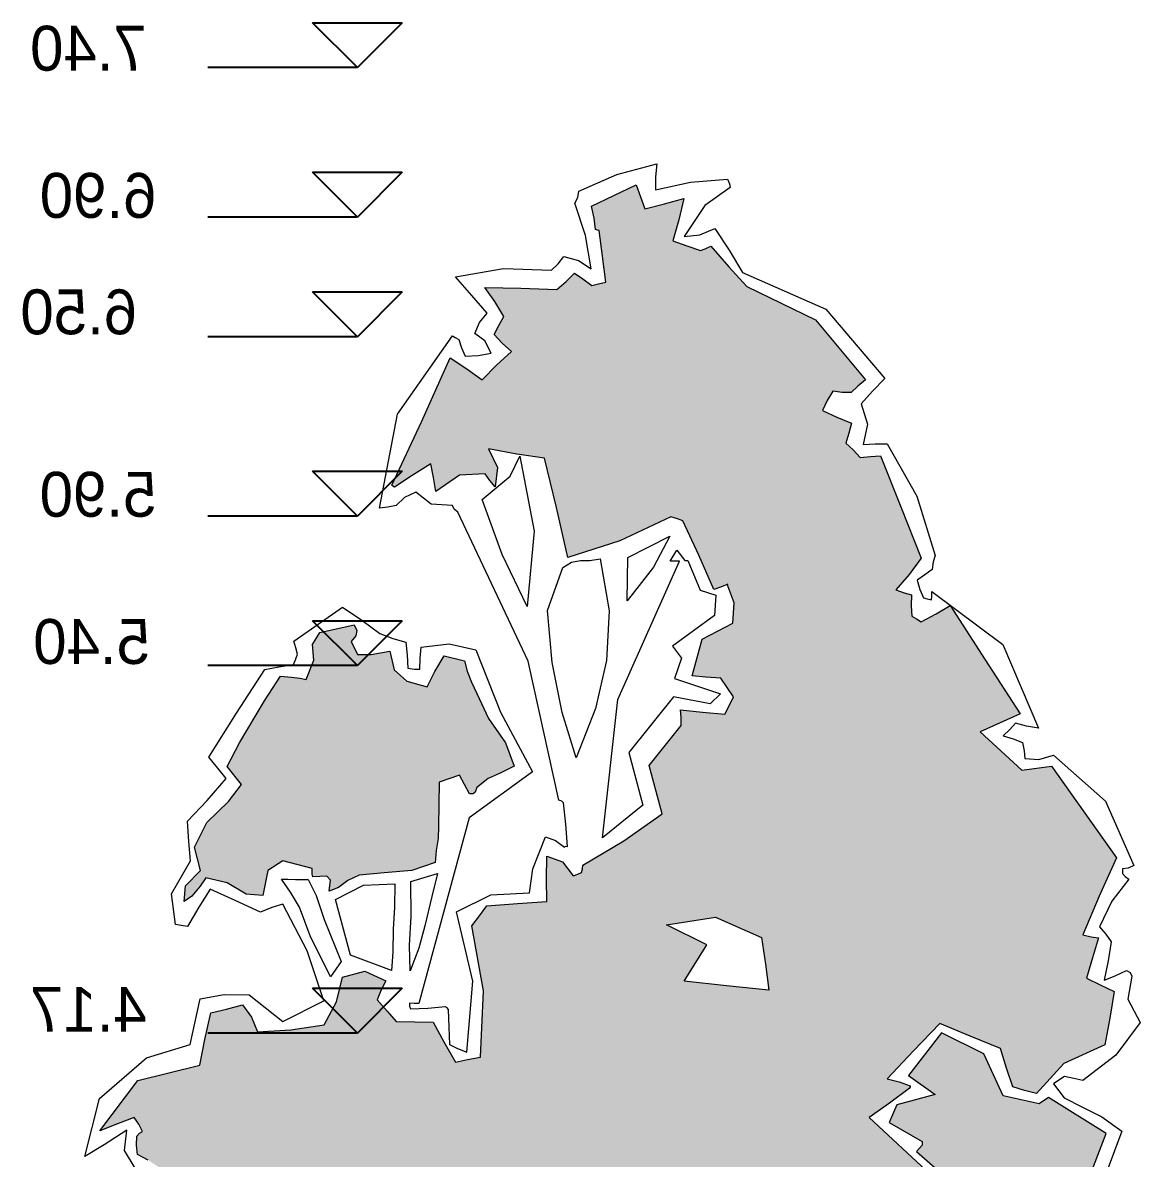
# Model space of a CAD drawing. Extents: x 9483 to 67306, y -5730 to 5191.
# Drawn here: x 23725.4 to 24099.1, y -1521 to -1141.2 of the extents above; entities that cross this region are included whole.
import ezdxf

# ---------------------------------------------------------------- set-up
doc = ezdxf.new("R2010")
doc.units = 0
doc.header["$MEASUREMENT"] = 0
doc.layers.get('0').update_dxf_attribs({"linetype": 'CONTINUOUS'})
for name, color, linetype in [('duvar', 3, 'CONTINUOUS'), ('yazı', 6, 'CONTINUOUS'), ('ölçü', 5, 'CONTINUOUS')]:
    doc.layers.add(name, color=color, linetype=linetype)

msp = doc.modelspace()

# ---------------------------------------------------------------- hatches: boundary and pattern name
at = {"layer": 'yazı'}
h = msp.add_hatch(color=256, dxfattribs=at)
h.set_gradient(color1=(38, 153, 0), color2=(228, 255, 219), one_color=1, tint=0.93, name='CYLINDER')
h.paths.add_polyline_path([(24045.54296, -1378.30252), (24058.91979, -1372.36246), (24047.19743, -1354.25453), (24035.47507, -1336.1466), (24030.79784, -1338.84306), (24025.81202, -1341.53414), (24024.28526, -1340.58145), (24022.7585, -1339.62877), (24022.50917, -1336.22896), (24022.5738, -1332.52596), (24020.11591, -1331.8657), (24017.35481, -1330.89147), (24021.76655, -1325.72095), (24025.8751, -1320.23647), (24019.07392, -1303.14048), (24012.27274, -1286.04448), (24008.87293, -1286.29382), (24005.47313, -1286.54315), (24003.04755, -1284.03139), (24000.61658, -1281.82821), (24001.60158, -1278.44995), (24002.58658, -1275.07169), (23997.68156, -1273.134), (23992.78192, -1270.88773), (23994.38409, -1267.52024), (23996.28946, -1264.46672), (23999.36991, -1264.82917), (24002.45575, -1264.88303), (24004.65354, -1262.76065), (24007.15991, -1260.64366), (23990.53253, -1240.59805), (23967.57727, -1229.39364), (23961.51871, -1222.80565), (23955.46553, -1215.90908), (23953.59787, -1216.80251), (23952.04418, -1217.39275), (23947.44236, -1215.76904), (23942.84053, -1214.14532), (23944.81592, -1207.08021), (23946.48272, -1200.00972), (23939.97015, -1201.74811), (23933.45757, -1203.4865), (23931.98467, -1199.44798), (23930.51178, -1195.40946), (23923.04113, -1198.98319), (23915.57048, -1202.55692), (23916.42621, -1206.58467), (23916.97874, -1210.29845), (23917.59052, -1210.6178), (23918.20769, -1210.62858), (23919.29121, -1219.29047), (23920.37473, -1227.95236), (23917.89528, -1228.52644), (23915.72442, -1229.1059), (23912.67629, -1226.89195), (23909.93135, -1224.99197), (23907.10562, -1227.72075), (23903.97131, -1230.44414), (23891.94193, -1229.92548), (23879.90716, -1229.71542), (23883.22079, -1234.40342), (23886.22044, -1239.39463), (23884.62366, -1242.45353), (23883.02688, -1245.51244), (23885.75565, -1248.33817), (23888.79302, -1251.16929), (23883.77488, -1255.71186), (23879.05994, -1260.56841), (23873.57007, -1256.76845), (23868.3834, -1253.28246), (23858.74884, -1274.72173), (23848.81108, -1295.84704), (23849.11428, -1296.16101), (23849.72606, -1296.48036), (23855.65918, -1292.57112), (23861.90087, -1288.66725), (23862.74583, -1293.31217), (23863.59079, -1297.95708), (23871.40233, -1292.53724), (23880.05345, -1292.07089), (23881.55867, -1294.2579), (23883.37247, -1296.45031), (23884.10275, -1289.98082), (23881.12464, -1283.75528), (23890.6638, -1285.46518), (23899.89977, -1286.8611), (23903.93447, -1303.29145), (23907.65519, -1320.025), (23925.03822, -1314.46354), (23942.15576, -1306.42803), (23944.30508, -1307.0829), (23946.14581, -1307.73239), (23951.50102, -1319.24694), (23956.54765, -1330.75611), (23959.03248, -1329.87345), (23960.94333, -1329.0937), (23963.26108, -1335.19478), (23962.834, -1341.97824), (23952.55378, -1347.355), (23949.25249, -1359.64449), (23953.87586, -1360.03386), (23958.80781, -1360.42863), (23960.91404, -1363.55217), (23963.02026, -1366.67571), (23961.73745, -1369.43142), (23960.14066, -1372.49033), (23952.74543, -1371.74389), (23945.35019, -1370.99745), (23945.61568, -1373.47151), (23945.5672, -1376.24876), (23934.83836, -1389.64331), (23939.18702, -1405.77046), (23926.3735, -1414.80713), (23912.65038, -1422.9019), (23912.62883, -1424.13623), (23912.29871, -1425.36518), (23911.0536, -1425.9608), (23909.49991, -1426.55104), (23905.8777, -1421.85765), (23900.66409, -1419.91458), (23900.52943, -1427.62917), (23900.70874, -1435.04057), (23890.8179, -1435.79396), (23880.61848, -1436.54196), (23878.09056, -1439.89329), (23875.56264, -1443.24462), (23879.50577, -1464.92089), (23878.50078, -1487.12815), (23874.16445, -1487.97849), (23870.1367, -1488.83422), (23866.24361, -1481.97536), (23862.65372, -1475.43046), (23856.48205, -1475.32273), (23850.31037, -1475.21501), (23847.28378, -1471.76672), (23843.954, -1468.00447), (23845.24758, -1464.63159), (23846.84436, -1461.57268), (23839.8008, -1458.36296), (23832.35709, -1460.39378), (23830.36015, -1468.69322), (23826.2139, -1476.33779), (23815.07257, -1477.99538), (23803.94739, -1478.72723), (23801.87349, -1473.75218), (23798.85767, -1469.68673), (23793.58482, -1471.13808), (23788.31735, -1472.28085), (23786.30964, -1481.19746), (23784.61591, -1489.81087), (23763.84384, -1495.0045), (23751.20424, -1511.76115), (23757.11042, -1509.39482), (23762.70263, -1507.33169), (23764.20785, -1509.51871), (23765.39909, -1512.00892), (23764.46257, -1512.60993), (23763.52066, -1513.51952), (23763.46679, -1516.60536), (23763.72151, -1519.69658), (23767.3922, -1521.61272), (23770.74892, -1523.83206), (23766.62422, -1530.2423), (23762.18554, -1536.95573), (23763.31215, -1543.14895), (23764.13018, -1549.33679), (23769.31685, -1552.82278), (23774.20033, -1555.9948), (23775.78095, -1553.86164), (23777.36696, -1551.4199), (23784.07501, -1556.16716), (23789.20782, -1562.73899), (23787.03157, -1563.62703), (23785.15852, -1564.82905), (23789.06239, -1571.07075), (23795.77582, -1575.50942), (23810.1592, -1564.95676), (23822.00388, -1558.3726), (23826.95043, -1540.24695), (23836.49342, -1524.0536), (23842.95214, -1525.40105), (23849.06995, -1528.59461), (23842.08181, -1539.89371), (23837.84399, -1552.78421), (23839.34382, -1555.27981), (23840.2211, -1558.07323), (23839.28457, -1558.67423), (23838.03408, -1559.57844), (23838.61354, -1561.7493), (23840.12414, -1563.62773), (23835.39843, -1569.10145), (23831.5877, -1575.20849), (23835.8971, -1575.90106), (23840.22804, -1575.3593), (23844.99841, -1585.01158), (23852.88154, -1593.17481), (23874.40005, -1580.58595), (23898.1987, -1578.84061), (23895.8878, -1587.44325), (23893.88548, -1596.05128), (23899.76473, -1595.22787), (23905.94718, -1594.71843), (23907.7125, -1599.68808), (23909.47243, -1604.96633), (23911.00997, -1605.30184), (23912.23353, -1605.94055), (23919.65031, -1605.45266), (23926.75851, -1604.95938), (23934.24532, -1600.45989), (23939.2042, -1599.31174), (23938.44543, -1589.72948), (23939.79288, -1583.27077), (23939.88445, -1578.02485), (23935.65045, -1573.0121), (23946.82411, -1569.503), (23957.68917, -1565.98852), (23965.00362, -1571.36371), (23972.00948, -1576.73352), (23975.76096, -1574.02091), (23979.51244, -1571.30829), (23980.19963, -1567.30747), (23980.89221, -1562.99807), (23985.18006, -1564.92498), (23989.4733, -1566.54331), (23996.67846, -1560.49552), (24003.56964, -1554.75093), (24012.85947, -1553.06102), (24021.84072, -1551.36572), (24022.95656, -1558.17611), (24023.76919, -1564.67253), (24027.48836, -1563.81141), (24031.21291, -1562.64171), (24031.9001, -1558.64089), (24032.58729, -1554.64008), (24036.31184, -1553.47038), (24040.04178, -1551.9921), (24029.06586, -1526.48893), (24008.41073, -1507.29905), (24015.28575, -1502.48021), (24021.85219, -1497.65598), (24022.17155, -1497.0442), (24022.17694, -1496.73562), (24018.49548, -1495.43665), (24014.50005, -1494.44087), (24023.30737, -1485.02559), (24032.10931, -1475.9189), (24042.22255, -1480.10824), (24052.33579, -1484.29757), (24054.38276, -1490.81554), (24056.43512, -1497.02492), (24060.42517, -1498.32928), (24064.4206, -1499.32505), (24073.54728, -1489.29799), (24087.23807, -1483.05473), (24088.9372, -1474.13273), (24090.32774, -1465.20535), (24085.73668, -1462.96447), (24081.14563, -1460.72358), (24083.11564, -1453.96706), (24085.08564, -1447.21053), (24082.62235, -1446.85886), (24079.85587, -1446.19321), (24085.32802, -1433.32426), (24091.10876, -1420.4607), (24069.41859, -1389.83167), (24059.51698, -1391.20223)])
h.paths.add_polyline_path([(23972.42024, -1447.09602), (23973.80696, -1456.07188), (23974.89047, -1464.73377), (23960.71716, -1463.25166), (23946.54386, -1461.76956), (23954.16532, -1449.55548), (23940.70075, -1442.83822), (23957.10416, -1440.34644)], flags=16)
h = msp.add_hatch(color=256, dxfattribs=at)
h.set_gradient(color1=(38, 153, 0), color2=(228, 255, 219), one_color=1, tint=0.93, name='CYLINDER')
h.paths.add_polyline_path([(23864.67134, -1395.20945), (23871.50327, -1392.85928), (23874.78997, -1399.09021), (23876.0243, -1399.11175), (23876.65224, -1398.50536), (23877.29634, -1396.97321), (23881.05321, -1393.95201), (23885.09712, -1392.17053), (23889.76897, -1389.78265), (23886.81779, -1382.0142), (23881.09474, -1373.88868), (23877.22858, -1365.48689), (23875.44172, -1361.75157), (23873.96343, -1358.02163), (23873.09693, -1354.61105), (23866.33502, -1352.94963), (23863.15761, -1358.14169), (23860.59738, -1363.34453), (23853.84085, -1361.37453), (23849.58532, -1357.59611), (23848.15012, -1351.3975), (23841.9569, -1352.52411), (23837.32815, -1352.44332), (23835.24347, -1348.08544), (23836.81871, -1346.26087), (23837.15961, -1344.41475), (23836.26617, -1342.54709), (23824.8001, -1345.12505), (23822.2614, -1349.09355), (23822.787, -1354.35024), (23820.20522, -1360.78741), (23818.05052, -1360.44112), (23815.27865, -1360.08406), (23811.58103, -1359.71084), (23806.18968, -1367.95104), (23797.91873, -1382.00585), (23793.76709, -1389.959), (23798.60209, -1395.90828), (23794.17958, -1401.69596), (23786.95827, -1408.6695), (23782.80125, -1416.93124), (23784.82667, -1424.68354), (23779.79777, -1429.84328), (23779.39761, -1435.08382), (23781.8986, -1433.27541), (23784.73511, -1429.92946), (23786.63509, -1427.18453), (23793.70558, -1428.85133), (23800.1212, -1432.66745), (23805.67033, -1433.07299), (23807.35868, -1424.76816), (23812.35527, -1421.45992), (23822.18686, -1424.10095), (23822.15454, -1425.95245), (23822.44696, -1426.88359), (23827.08111, -1426.6558), (23828.2939, -1427.91168), (23827.92068, -1431.6093), (23831.02806, -1430.42883), (23834.15699, -1428.01402), (23837.89231, -1426.22716), (23846.24023, -1425.44684), (23855.5139, -1424.68268), (23863.27698, -1422.04008), (23863.65558, -1418.03388), (23864.34277, -1414.03306), (23864.41279, -1410.02147)])
h = msp.add_hatch(color=256, dxfattribs=at)
h.set_gradient(color1=(38, 153, 0), color2=(228, 255, 219), one_color=1, tint=0.93, name='CYLINDER')
h.paths.add_polyline_path([(24095.59919, -1569.93913), (24096.36718, -1561.30956), (24081.92299, -1557.66198), (24081.96608, -1555.19331), (24093.9131, -1542.74606), (24076.97331, -1540.59831), (24087.64674, -1512.69493), (24068.41064, -1500.62941), (24065.2871, -1502.73563), (24053.29542, -1500.05689), (24046.74896, -1486.05212), (24032.67261, -1479.01551), (24021.61902, -1493.33042), (24030.46022, -1499.6583), (24017.74365, -1503.14047), (24015.17264, -1508.96047), (24026.17393, -1515.32605), (24026.15238, -1516.56039), (24024.26318, -1518.68816), (24041.29071, -1533.49323), (24045.20152, -1557.02101), (24043.00912, -1558.8348), (24036.55579, -1557.17877), (24036.65969, -1568.91034), (24015.12885, -1564.52171), (23998.36072, -1605.59184), (24003.60126, -1605.992), (23997.4242, -1606.19285), (23994.8478, -1612.32144), (23992.27679, -1618.14144), (23993.782, -1620.32846), (23995.2926, -1622.20689), (24009.66327, -1617.74949), (24013.32512, -1614.8047), (24015.22954, -1616.02299), (24021.67304, -1614.02438), (24024.8951, -1623.95832), (24026.7466, -1623.99063), (24029.58311, -1620.64469), (24028.35955, -1620.00598), (24028.38109, -1618.77164), (24047.30704, -1613.23712), (24045.46631, -1612.58763), (24045.48786, -1611.3533), (24049.20702, -1610.49218), (24048.84996, -1613.26405), (24052.26054, -1612.39755), (24052.29286, -1610.54604), (24053.24016, -1609.32787), (24056.30983, -1610.30748), (24056.2829, -1611.8504), (24055.03241, -1612.75461), (24055.61187, -1614.92547), (24060.8578, -1615.01703), (24057.73964, -1616.81467), (24062.28222, -1621.83281), (24060.27989, -1630.44084), (24063.62045, -1633.58592), (24064.89249, -1631.44738), (24067.05797, -1631.1765), (24067.9514, -1633.04417), (24066.99872, -1634.57093), (24071.62209, -1634.96031), (24077.2812, -1593.69626), (24074.19536, -1593.6424), (24074.46085, -1596.11645), (24067.76896, -1590.44345)])

# ---------------------------------------------------------------- linework, layer by layer
at = {"color": 27, "lineweight": 0}
for p, q in [((23888.37444, -1292.83348), (23891.57878, -1286.09851)), ((23891.57878, -1286.09851), (23896.38841, -1311.18536)), ((23878.97688, -1300.69507), (23888.37444, -1292.83348)), ((23885.75652, -1319.0254), (23878.97688, -1300.69507)), ((23896.38841, -1311.18536), (23894.09523, -1336.45691)), ((23927.71852, -1320.06653), (23941.73407, -1312.9029)), ((23941.73407, -1312.9029), (23936.30501, -1323.30318)), ((23941.89722, -1321.24005), (23944.12194, -1317.57475)), ((23944.12194, -1317.57475), (23946.83994, -1321.01765)), ((23894.09523, -1336.45691), (23885.75652, -1319.0254)), ((23906.05302, -1323.39249), (23908.86259, -1321.58946)), ((23908.86259, -1321.58946), (23911.95921, -1321.02616)), ((23911.95921, -1321.02616), (23915.04504, -1321.08002)), ((23915.04504, -1321.08002), (23918.45024, -1320.52211)), ((23918.45024, -1320.52211), (23921.54302, -1337.86205)), ((23924.42036, -1367.54534), (23944.98306, -1321.29392)), ((23927.46536, -1334.56997), (23927.71852, -1320.06653)), ((23944.98306, -1321.29392), (23941.89722, -1321.24005)), ((23946.83994, -1321.01765), (23947.7657, -1321.03381)), ((23947.7657, -1321.03381), (23951.91351, -1330.9839)), ((23900.86252, -1337.80975), (23906.05302, -1323.39249)), ((23936.30501, -1323.30318), (23927.46536, -1334.56997)), ((23963.26108, -1335.19478), (23960.90014, -1328.98002)), ((23951.91351, -1330.9839), (23957.1325, -1332.61839)), ((23957.1325, -1332.61839), (23956.70541, -1339.40184)), ((23962.834, -1341.97824), (23963.26108, -1335.19478)), ((23902.41239, -1355.12276), (23900.86252, -1337.80975)), ((23921.54302, -1337.86205), (23920.63499, -1354.5148)), ((23956.70541, -1339.40184), (23942.63601, -1349.65131)), ((23824.8001, -1345.12505), (23836.26617, -1342.54709)), ((23836.26617, -1342.54709), (23837.15961, -1344.41475)), ((23952.55378, -1347.355), (23962.834, -1341.97824)), ((23822.2614, -1349.09355), (23824.8001, -1345.12505)), ((23836.81871, -1346.26087), (23835.24347, -1348.08544)), ((23835.24347, -1348.08544), (23837.32815, -1352.44332)), ((23837.15961, -1344.41475), (23836.81871, -1346.26087)), ((23949.25249, -1359.64449), (23952.55378, -1347.355)), ((23822.787, -1354.35024), (23822.2614, -1349.09355)), ((23841.9569, -1352.52411), (23848.15012, -1351.3975)), ((23848.15012, -1351.3975), (23849.58532, -1357.59611)), ((23942.63601, -1349.65131), (23945.65182, -1353.71676)), ((23820.20522, -1360.78741), (23822.787, -1354.35024)), ((23837.32815, -1352.44332), (23841.9569, -1352.52411)), ((23863.15761, -1358.14169), (23866.33502, -1352.94963)), ((23866.33502, -1352.94963), (23873.09693, -1354.61105)), ((23873.09693, -1354.61105), (23873.96343, -1358.02163)), ((23905.82453, -1371.85092), (23902.41239, -1355.12276)), ((23920.63499, -1354.5148), (23916.96048, -1370.50191)), ((23945.65182, -1353.71676), (23943.37324, -1360.4679)), ((23849.58532, -1357.59611), (23853.84085, -1361.37453)), ((23860.59738, -1363.34453), (23863.15761, -1358.14169)), ((23873.96343, -1358.02163), (23875.44172, -1361.75157)), ((23806.18968, -1367.95104), (23811.58103, -1359.71084)), ((23811.58103, -1359.71084), (23815.27865, -1360.08406)), ((23815.27865, -1360.08406), (23818.05052, -1360.44112)), ((23818.05052, -1360.44112), (23820.20522, -1360.78741)), ((23853.84085, -1361.37453), (23860.59738, -1363.34453)), ((23875.44172, -1361.75157), (23877.22858, -1365.48689)), ((23953.87586, -1360.03386), (23949.25249, -1359.64449)), ((23958.80781, -1360.42863), (23953.87586, -1360.03386)), ((23960.91404, -1363.55217), (23958.80781, -1360.42863)), ((23877.22858, -1365.48689), (23881.09474, -1373.88868)), ((23797.91873, -1382.00585), (23806.18968, -1367.95104)), ((23916.96048, -1370.50191), (23910.49794, -1387.0577)), ((23919.29223, -1413.7575), (23924.42036, -1367.54534)), ((23881.09474, -1373.88868), (23886.81779, -1382.0142)), ((23910.49794, -1387.0577), (23905.82453, -1371.85092)), ((23793.76709, -1389.959), (23797.91873, -1382.00585)), ((23886.81779, -1382.0142), (23889.76897, -1389.78265)), ((23928.12492, -1385.20464), (23932.75524, -1402.88009)), ((23798.60209, -1395.90828), (23793.76709, -1389.959)), ((23889.76897, -1389.78265), (23885.09712, -1392.17053)), ((23871.50327, -1392.85928), (23864.67134, -1395.20945)), ((23874.78997, -1399.09021), (23871.50327, -1392.85928)), ((23885.09712, -1392.17053), (23881.05321, -1393.95201)), ((23794.17958, -1401.69596), (23798.60209, -1395.90828)), ((23864.67134, -1395.20945), (23864.41279, -1410.02147)), ((23877.29634, -1396.97321), (23876.65224, -1398.50536)), ((23881.05321, -1393.95201), (23877.29634, -1396.97321)), ((23876.0243, -1399.11175), (23874.78997, -1399.09021)), ((23876.65224, -1398.50536), (23876.0243, -1399.11175)), ((23786.95827, -1408.6695), (23794.17958, -1401.69596)), ((23932.75524, -1402.88009), (23919.29223, -1413.7575)), ((23782.80125, -1416.93124), (23786.95827, -1408.6695)), ((23864.41279, -1410.02147), (23864.34277, -1414.03306)), ((23864.34277, -1414.03306), (23863.65558, -1418.03388)), ((23912.65038, -1422.9019), (23926.3735, -1414.80713)), ((23784.82667, -1424.68354), (23782.80125, -1416.93124)), ((23863.65558, -1418.03388), (23863.27698, -1422.04008)), ((23900.52943, -1427.62917), (23900.66409, -1419.91458)), ((23900.66409, -1419.91458), (23905.8777, -1421.85765)), ((23812.35527, -1421.45992), (23807.35868, -1424.76816)), ((23822.18686, -1424.10095), (23812.35527, -1421.45992)), ((23822.1707, -1425.0267), (23822.18686, -1424.10095)), ((23863.27698, -1422.04008), (23855.5139, -1424.68268)), ((23905.8777, -1421.85765), (23909.49991, -1426.55104)), ((23912.29871, -1425.36518), (23912.62883, -1424.13623)), ((23912.62883, -1424.13623), (23912.65038, -1422.9019)), ((23779.79777, -1429.84328), (23784.82667, -1424.68354)), ((23786.63509, -1427.18453), (23784.73511, -1429.92946)), ((23793.70558, -1428.85133), (23786.63509, -1427.18453)), ((23807.35868, -1424.76816), (23805.67033, -1433.07299)), ((23811.93896, -1427.62621), (23814.09904, -1427.66391)), ((23814.94938, -1432.00024), (23811.93896, -1427.62621)), ((23814.09904, -1427.66391), (23816.56771, -1427.707)), ((23816.56771, -1427.707), (23818.7278, -1427.74471)), ((23818.7278, -1427.74471), (23820.88788, -1427.78241)), ((23820.88788, -1427.78241), (23823.57357, -1433.07681)), ((23822.15454, -1425.95245), (23822.1707, -1425.0267)), ((23822.44696, -1426.88359), (23822.15454, -1425.95245)), ((23827.08111, -1426.6558), (23822.44696, -1426.88359)), ((23828.2939, -1427.91168), (23827.08111, -1426.6558)), ((23827.92068, -1431.6093), (23828.2939, -1427.91168)), ((23837.89231, -1426.22716), (23834.15699, -1428.01402)), ((23846.24023, -1425.44684), (23837.89231, -1426.22716)), ((23855.5139, -1424.68268), (23846.24023, -1425.44684)), ((23855.14068, -1428.3803), (23864.13809, -1425.75925)), ((23864.13809, -1425.75925), (23862.15193, -1433.44152)), ((23900.70874, -1435.04057), (23900.52943, -1427.62917)), ((23909.49991, -1426.55104), (23911.0536, -1425.9608)), ((23911.0536, -1425.9608), (23912.29871, -1425.36518)), ((23779.39761, -1435.08382), (23779.79777, -1429.84328)), ((23784.73511, -1429.92946), (23781.8986, -1433.27541)), ((23800.1212, -1432.66745), (23793.70558, -1428.85133)), ((23831.02806, -1430.42883), (23827.92068, -1431.6093)), ((23830.03228, -1434.42426), (23839.37598, -1429.64851)), ((23834.15699, -1428.01402), (23831.02806, -1430.42883)), ((23839.37598, -1429.64851), (23849.8786, -1429.21448)), ((23849.8786, -1429.21448), (23849.74394, -1436.92907)), ((23855.24459, -1440.11187), (23855.14068, -1428.3803)), ((23781.8986, -1433.27541), (23779.39761, -1435.08382)), ((23805.67033, -1433.07299), (23800.1212, -1432.66745)), ((23817.94904, -1436.99145), (23814.94938, -1432.00024)), ((23823.57357, -1433.07681), (23826.21078, -1441.14847)), ((23834.95503, -1453.03086), (23830.03228, -1434.42426)), ((23862.15193, -1433.44152), (23859.81948, -1443.2785)), ((23890.8179, -1435.79396), (23900.70874, -1435.04057)), ((23821.48507, -1446.62218), (23817.94904, -1436.99145)), ((23849.74394, -1436.92907), (23849.30609, -1444.3297)), ((23878.09056, -1439.89329), (23880.61848, -1436.54196)), ((23880.61848, -1436.54196), (23890.8179, -1435.79396)), ((23826.21078, -1441.14847), (23831.83149, -1455.13708)), ((23854.76903, -1449.67258), (23855.24459, -1440.11187)), ((23875.56264, -1443.24462), (23878.09056, -1439.89329)), ((23828.3455, -1460.32375), (23821.48507, -1446.62218)), ((23849.30609, -1444.3297), (23849.17143, -1452.04429)), ((23859.81948, -1443.2785), (23857.8387, -1450.65219)), ((23879.50577, -1464.92089), (23875.56264, -1443.24462)), ((23854.92679, -1458.31831), (23854.76903, -1449.67258)), ((23857.8387, -1450.65219), (23854.92679, -1458.31831)), ((23848.75512, -1458.21058), (23834.95503, -1453.03086)), ((23849.17143, -1452.04429), (23848.75512, -1458.21058)), ((23831.83149, -1455.13708), (23828.3455, -1460.32375)), ((23830.36015, -1468.69322), (23832.35709, -1460.39378)), ((23832.35709, -1460.39378), (23839.8008, -1458.36296)), ((23839.8008, -1458.36296), (23846.84436, -1461.57268)), ((23846.84436, -1461.57268), (23845.24758, -1464.63159)), ((23845.24758, -1464.63159), (23843.954, -1468.00447)), ((23878.50078, -1487.12815), (23879.50577, -1464.92089)), ((23793.58482, -1471.13808), (23798.85767, -1469.68673)), ((23798.85767, -1469.68673), (23801.87349, -1473.75218)), ((23826.2139, -1476.33779), (23830.36015, -1468.69322)), ((23843.954, -1468.00447), (23847.28378, -1471.76672)), ((23786.30964, -1481.19746), (23788.31735, -1472.28085)), ((23788.31735, -1472.28085), (23793.58482, -1471.13808)), ((23847.28378, -1471.76672), (23850.31037, -1475.21501)), ((23801.87349, -1473.75218), (23803.94739, -1478.72723)), ((23815.07257, -1477.99538), (23826.2139, -1476.33779)), ((23850.31037, -1475.21501), (23856.48205, -1475.32273)), ((23856.48205, -1475.32273), (23862.65372, -1475.43046)), ((23862.65372, -1475.43046), (23866.24361, -1481.97536)), ((23803.94739, -1478.72723), (23815.07257, -1477.99538)), ((23784.61591, -1489.81087), (23786.30964, -1481.19746)), ((23866.24361, -1481.97536), (23870.1367, -1488.83422)), ((23870.1367, -1488.83422), (23874.16445, -1487.97849)), ((23874.16445, -1487.97849), (23878.50078, -1487.12815)), ((23763.84384, -1495.0045), (23784.61591, -1489.81087)), ((23751.20424, -1511.76115), (23763.84384, -1495.0045)), ((23762.70263, -1507.33169), (23757.11042, -1509.39482)), ((23764.20785, -1509.51871), (23762.70263, -1507.33169)), ((23757.11042, -1509.39482), (23751.20424, -1511.76115)), ((23765.39909, -1512.00892), (23764.20785, -1509.51871)), ((23763.46679, -1516.60536), (23763.52066, -1513.51952)), ((23763.52066, -1513.51952), (23764.46257, -1512.60993)), ((23764.46257, -1512.60993), (23765.39909, -1512.00892)), ((23763.72151, -1519.69658), (23763.46679, -1516.60536)), ((23767.3922, -1521.61272), (23763.72151, -1519.69658))]:
    msp.add_line(p, q, dxfattribs=at)
at = {"layer": 'duvar', "color": 27, "lineweight": 0}
for p, q in [((23924.09077, -1191.90192), (23937.42451, -1188.43053)), ((23937.42451, -1188.43053), (23937.04051, -1192.74531)), ((23911.33649, -1197.54417), (23924.09077, -1191.90192)), ((23923.04113, -1198.98319), (23930.51178, -1195.40946)), ((23930.51178, -1195.40946), (23931.98467, -1199.44798)), ((23937.04051, -1192.74531), (23936.9651, -1197.06549)), ((23936.9651, -1197.06549), (23948.73976, -1194.49291)), ((23948.73976, -1194.49291), (23961.10466, -1193.47403)), ((23961.98194, -1196.26745), (23953.54245, -1202.29369)), ((23961.10466, -1193.47403), (23961.6949, -1195.02773)), ((23961.6949, -1195.02773), (23961.98194, -1196.26745)), ((23910.03213, -1201.53422), (23910.9902, -1199.69887)), ((23910.9902, -1199.69887), (23911.33649, -1197.54417)), ((23915.57048, -1202.55692), (23923.04113, -1198.98319)), ((23931.98467, -1199.44798), (23933.45757, -1203.4865)), ((23939.97015, -1201.74811), (23946.48272, -1200.00972)), ((23946.48272, -1200.00972), (23944.81592, -1207.08021)), ((23913.54662, -1212.39928), (23910.03213, -1201.53422)), ((23916.42621, -1206.58467), (23915.57048, -1202.55692)), ((23933.45757, -1203.4865), (23939.97015, -1201.74811)), ((23953.54245, -1202.29369), (23946.57047, -1212.66704)), ((23916.97874, -1210.29845), (23916.42621, -1206.58467)), ((23944.81592, -1207.08021), (23942.84053, -1214.14532)), ((23917.59052, -1210.6178), (23916.97874, -1210.29845)), ((23918.20769, -1210.62858), (23917.59052, -1210.6178)), ((23919.29121, -1219.29047), (23918.20769, -1210.62858)), ((23951.82716, -1212.14144), (23956.80221, -1210.06754)), ((23956.80221, -1210.06754), (23961.61566, -1217.25114)), ((23915.51279, -1223.546), (23913.54662, -1212.39928)), ((23942.84053, -1214.14532), (23947.44236, -1215.76904)), ((23946.57047, -1212.66704), (23951.82716, -1212.14144)), ((23947.44236, -1215.76904), (23952.04418, -1217.39275)), ((23952.04418, -1217.39275), (23953.59787, -1216.80251)), ((23953.59787, -1216.80251), (23955.46553, -1215.90908)), ((23955.46553, -1215.90908), (23961.51871, -1222.80565)), ((23961.61566, -1217.25114), (23966.11515, -1224.73795)), ((23902.23292, -1223.93156), (23904.43071, -1221.80918)), ((23904.43071, -1221.80918), (23906.3253, -1219.37282)), ((23906.3253, -1219.37282), (23911.2411, -1220.69334)), ((23911.2411, -1220.69334), (23915.51279, -1223.546)), ((23920.37473, -1227.95236), (23919.29121, -1219.29047)), ((23961.51871, -1222.80565), (23967.57727, -1229.39364)), ((23870.09173, -1226.14863), (23886.19195, -1223.34288)), ((23875.53851, -1232.41726), (23870.09173, -1226.14863)), ((23886.19195, -1223.34288), (23902.23292, -1223.93156)), ((23907.10562, -1227.72075), (23909.93135, -1224.99197)), ((23909.93135, -1224.99197), (23912.67629, -1226.89195)), ((23966.11515, -1224.73795), (23993.99159, -1236.95429)), ((23879.90716, -1229.71542), (23891.94193, -1229.92548)), ((23883.22079, -1234.40342), (23879.90716, -1229.71542)), ((23891.94193, -1229.92548), (23903.97131, -1230.44414)), ((23903.97131, -1230.44414), (23907.10562, -1227.72075)), ((23912.67629, -1226.89195), (23915.72442, -1229.1059)), ((23915.72442, -1229.1059), (23917.89528, -1228.52644)), ((23917.89528, -1228.52644), (23920.37473, -1227.95236)), ((23967.57727, -1229.39364), (23990.53253, -1240.59805)), ((23880.68209, -1238.37192), (23875.53851, -1232.41726)), ((23886.22044, -1239.39463), (23883.22079, -1234.40342)), ((23993.99159, -1236.95429), (24013.65095, -1260.1396)), ((23876.55201, -1245.09074), (23878.15956, -1241.41467)), ((23878.15956, -1241.41467), (23880.68209, -1238.37192)), ((23884.62366, -1242.45353), (23886.22044, -1239.39463)), ((23990.53253, -1240.59805), (24007.15991, -1260.64366)), ((23879.90334, -1247.61866), (23876.55201, -1245.09074)), ((23883.02688, -1245.51244), (23884.62366, -1242.45353)), ((23885.75565, -1248.33817), (23883.02688, -1245.51244)), ((23850.76875, -1272.11302), (23869.12984, -1245.88722)), ((23869.12984, -1245.88722), (23870.04481, -1246.52055)), ((23870.04481, -1246.52055), (23871.26838, -1247.15926)), ((23871.26838, -1247.15926), (23872.14565, -1249.95267)), ((23881.9934, -1251.66796), (23879.90334, -1247.61866)), ((23888.79302, -1251.16929), (23885.75565, -1248.33817)), ((23872.14565, -1249.95267), (23873.33151, -1252.75147)), ((23873.33151, -1252.75147), (23877.65707, -1252.5183)), ((23877.65707, -1252.5183), (23881.9934, -1251.66796)), ((23883.77488, -1255.71186), (23888.79302, -1251.16929)), ((23858.74884, -1274.72173), (23868.3834, -1253.28246)), ((23868.3834, -1253.28246), (23873.57007, -1256.76845)), ((23873.57007, -1256.76845), (23879.05994, -1260.56841)), ((23879.05994, -1260.56841), (23883.77488, -1255.71186)), ((24007.15991, -1260.64366), (24004.65354, -1262.76065)), ((24013.65095, -1260.1396), (24009.56395, -1264.38975)), ((23996.28946, -1264.46672), (23994.38409, -1267.52024)), ((23999.36991, -1264.82917), (23996.28946, -1264.46672)), ((24004.65354, -1262.76065), (24002.45575, -1264.88303)), ((24009.56395, -1264.38975), (24005.78553, -1268.64529)), ((23994.38409, -1267.52024), (23992.78192, -1270.88773)), ((24002.45575, -1264.88303), (23999.36991, -1264.82917)), ((23844.66483, -1303.49161), (23850.76875, -1272.11302)), ((23992.78192, -1270.88773), (23997.68156, -1273.134)), ((24005.78553, -1268.64529), (24007.82712, -1275.47184)), ((23848.81108, -1295.84704), (23858.74884, -1274.72173)), ((23997.68156, -1273.134), (24002.58658, -1275.07169)), ((24002.58658, -1275.07169), (24001.60158, -1278.44995)), ((24007.82712, -1275.47184), (24006.47429, -1282.23914)), ((24001.60158, -1278.44995), (24000.61658, -1281.82821)), ((24000.61658, -1281.82821), (24003.04755, -1284.03139)), ((24006.47429, -1282.23914), (24010.49126, -1282.00057)), ((24010.49126, -1282.00057), (24014.50285, -1282.0706)), ((24014.50285, -1282.0706), (24024.38448, -1299.52904)), ((23881.12464, -1283.75528), (23884.10275, -1289.98082)), ((23890.6638, -1285.46518), (23881.12464, -1283.75528)), ((23899.89977, -1286.8611), (23890.6638, -1285.46518)), ((23903.93447, -1303.29145), (23899.89977, -1286.8611)), ((24003.04755, -1284.03139), (24005.47313, -1286.54315)), ((24005.47313, -1286.54315), (24008.87293, -1286.29382)), ((24008.87293, -1286.29382), (24012.27274, -1286.04448)), ((24012.27274, -1286.04448), (24019.07392, -1303.14048)), ((23861.90087, -1288.66725), (23855.65918, -1292.57112)), ((23862.74583, -1293.31217), (23861.90087, -1288.66725)), ((23884.10275, -1289.98082), (23883.37247, -1296.45031)), ((23855.65918, -1292.57112), (23849.72606, -1296.48036)), ((23863.59079, -1297.95708), (23862.74583, -1293.31217)), ((23871.40233, -1292.53724), (23863.59079, -1297.95708)), ((23880.05345, -1292.07089), (23871.40233, -1292.53724)), ((23881.55867, -1294.2579), (23880.05345, -1292.07089)), ((23883.37247, -1296.45031), (23881.55867, -1294.2579)), ((23849.11428, -1296.16101), (23848.81108, -1295.84704)), ((23849.72606, -1296.48036), (23849.11428, -1296.16101)), ((23856.79656, -1298.14717), (23853.06123, -1299.93404)), ((23861.97246, -1302.25033), (23856.79656, -1298.14717)), ((23853.06123, -1299.93404), (23850.2355, -1302.66281)), ((23869.0645, -1302.6828), (23861.97246, -1302.25033)), ((24024.38448, -1299.52904), (24030.52001, -1319.39151)), ((23847.44747, -1303.2315), (23844.66483, -1303.49161)), ((23850.2355, -1302.66281), (23847.44747, -1303.2315)), ((23869.66012, -1303.9279), (23869.0645, -1302.6828)), ((23870.8783, -1304.8752), (23869.66012, -1303.9279)), ((23894.3946, -1354.67413), (23870.8783, -1304.8752)), ((23907.65519, -1320.025), (23903.93447, -1303.29145)), ((24019.07392, -1303.14048), (24025.8751, -1320.23647)), ((23942.15576, -1306.42803), (23925.03822, -1314.46354)), ((23944.30508, -1307.0829), (23942.15576, -1306.42803)), ((23946.14581, -1307.73239), (23944.30508, -1307.0829)), ((23951.50102, -1319.24694), (23946.14581, -1307.73239)), ((23925.03822, -1314.46354), (23907.65519, -1320.025)), ((23956.54765, -1330.75611), (23951.50102, -1319.24694)), ((24025.8751, -1320.23647), (24021.76655, -1325.72095)), ((24029.86514, -1321.54083), (24029.51347, -1324.00411)), ((24030.52001, -1319.39151), (24029.86514, -1321.54083)), ((24029.51347, -1324.00411), (24027.01248, -1325.81252)), ((23961.20872, -1328.9854), (23959.03248, -1329.87345)), ((24021.76655, -1325.72095), (24017.35481, -1330.89147)), ((24027.01248, -1325.81252), (24024.51149, -1327.62093)), ((24024.51149, -1327.62093), (24025.38338, -1330.72293)), ((23959.03248, -1329.87345), (23956.54765, -1330.75611)), ((24017.35481, -1330.89147), (24020.11591, -1331.8657)), ((24020.11591, -1331.8657), (24022.5738, -1332.52596)), ((24022.5738, -1332.52596), (24022.50917, -1336.22896)), ((24025.38338, -1330.72293), (24026.56923, -1333.52173)), ((24029.33572, -1334.18738), (24029.35726, -1332.95304)), ((24029.35726, -1332.95304), (24029.38419, -1331.41012)), ((24029.38419, -1331.41012), (24053.15209, -1349.11095)), ((23824.23141, -1342.33702), (23832.35693, -1336.61398)), ((23832.35693, -1336.61398), (23838.76178, -1341.04726)), ((24022.50917, -1336.22896), (24022.7585, -1339.62877)), ((24026.56923, -1333.52173), (24027.79818, -1333.85186)), ((24027.79818, -1333.85186), (24029.33572, -1334.18738)), ((24030.79784, -1338.84306), (24035.47507, -1336.1466)), ((24035.47507, -1336.1466), (24047.19743, -1354.25453)), ((24022.7585, -1339.62877), (24024.28526, -1340.58145)), ((24024.28526, -1340.58145), (24025.81202, -1341.53414)), ((24025.81202, -1341.53414), (24030.79784, -1338.84306)), ((23816.10589, -1348.06007), (23824.23141, -1342.33702)), ((23838.76178, -1341.04726), (23844.85804, -1345.47516)), ((23816.68535, -1350.23093), (23816.10589, -1348.06007)), ((23844.85804, -1345.47516), (23849.15128, -1347.09349)), ((23849.15128, -1347.09349), (23853.44991, -1348.40323)), ((23817.26481, -1352.40179), (23816.68535, -1350.23093)), ((23853.44991, -1348.40323), (23853.99167, -1352.73418)), ((23858.29568, -1353.73534), (23858.6689, -1350.03772)), ((23858.6689, -1350.03772), (23867.94796, -1348.96498)), ((23867.94796, -1348.96498), (23876.86457, -1350.97268)), ((23876.86457, -1350.97268), (23885.14403, -1371.79861)), ((24053.15209, -1349.11095), (24065.01067, -1377.09894)), ((23811.01773, -1356.61423), (23815.97123, -1355.77466)), ((23815.97123, -1355.77466), (23816.61533, -1354.24252)), ((23816.61533, -1354.24252), (23817.26481, -1352.40179)), ((23853.99167, -1352.73418), (23854.22484, -1357.05974)), ((23858.23105, -1357.43834), (23858.29568, -1353.73534)), ((23904.69566, -1401.1556), (23894.3946, -1354.67413)), ((24047.19743, -1354.25453), (24058.91979, -1372.36246)), ((23796.85676, -1372.10962), (23806.37281, -1357.45919)), ((23806.37281, -1357.45919), (23811.01773, -1356.61423)), ((23854.22484, -1357.05974), (23856.37954, -1357.40603)), ((23856.37954, -1357.40603), (23858.23105, -1357.43834)), ((23943.37324, -1360.4679), (23958.71625, -1365.67455)), ((23942.95693, -1366.63419), (23928.12492, -1385.20464)), ((23955.26257, -1369.00973), (23942.95693, -1366.63419)), ((23958.71625, -1365.67455), (23955.26257, -1369.00973)), ((23963.02026, -1366.67571), (23960.91404, -1363.55217)), ((23961.73745, -1369.43142), (23963.02026, -1366.67571)), ((23960.14066, -1372.49033), (23961.73745, -1369.43142)), ((23787.64928, -1386.76544), (23796.85676, -1372.10962)), ((23885.14403, -1371.79861), (23895.90832, -1391.74188)), ((23945.35019, -1370.99745), (23952.74543, -1371.74389)), ((23945.61568, -1373.47151), (23945.35019, -1370.99745)), ((23945.5672, -1376.24876), (23945.61568, -1373.47151)), ((23952.74543, -1371.74389), (23960.14066, -1372.49033)), ((24058.91979, -1372.36246), (24045.54296, -1378.30252)), ((23934.83836, -1389.64331), (23945.5672, -1376.24876)), ((24045.54296, -1378.30252), (24059.51698, -1391.20223)), ((24055.4338, -1377.54913), (24053.23601, -1379.67151)), ((24057.32301, -1375.42136), (24055.4338, -1377.54913)), ((24061.00986, -1376.41175), (24057.32301, -1375.42136)), ((24065.01067, -1377.09894), (24061.00986, -1376.41175)), ((24053.23601, -1379.67151), (24056.61427, -1380.65652)), ((24056.61427, -1380.65652), (24059.67857, -1381.94471)), ((24059.67857, -1381.94471), (24060.24726, -1384.73274)), ((24060.24726, -1384.73274), (24060.51275, -1387.2068)), ((24065.13612, -1387.59618), (24070.10039, -1386.13944)), ((24070.10039, -1386.13944), (24087.42574, -1401.56707)), ((23790.67048, -1390.52231), (23787.64928, -1386.76544)), ((23939.18702, -1405.77046), (23934.83836, -1389.64331)), ((24059.51698, -1391.20223), (24069.41859, -1389.83167)), ((24060.51275, -1387.2068), (24065.13612, -1387.59618)), ((24069.41859, -1389.83167), (24091.10876, -1420.4607)), ((23793.38849, -1393.9652), (23790.67048, -1390.52231)), ((23895.90832, -1391.74188), (23874.64992, -1407.11338)), ((23787.08754, -1401.26349), (23793.38849, -1393.9652)), ((23780.48339, -1408.2478), (23787.08754, -1401.26349)), ((23905.61603, -1401.48034), (23904.69566, -1401.1556)), ((23906.22242, -1402.10828), (23905.61603, -1401.48034)), ((23907.02429, -1409.22187), (23906.22242, -1402.10828)), ((24087.42574, -1401.56707), (24096.92876, -1423.03171)), ((23780.98206, -1415.04742), (23780.48339, -1408.2478)), ((23874.64992, -1407.11338), (23857.82411, -1469.1726)), ((23926.3735, -1414.80713), (23939.18702, -1405.77046)), ((23907.51218, -1416.63865), (23907.02429, -1409.22187)), ((23781.48612, -1421.53845), (23780.98206, -1415.04742)), ((23895.95992, -1424.15395), (23900.16004, -1413.42354)), ((23900.16004, -1413.42354), (23903.53291, -1414.71713)), ((23903.53291, -1414.71713), (23906.58105, -1416.93108)), ((23906.58105, -1416.93108), (23906.89502, -1416.62788)), ((23906.89502, -1416.62788), (23907.51218, -1416.63865)), ((23775.12053, -1432.53974), (23781.48612, -1421.53845)), ((24091.10876, -1420.4607), (24085.32802, -1433.32426)), ((24095.0611, -1423.92514), (24093.20421, -1424.20141)), ((24096.92876, -1423.03171), (24095.0611, -1423.92514)), ((23894.89413, -1432.16097), (23895.95992, -1424.15395)), ((24095.30504, -1427.63354), (24089.62126, -1434.94259)), ((24093.18805, -1425.12716), (24093.17728, -1425.74433)), ((24093.17728, -1425.74433), (24094.08687, -1426.68624)), ((24093.20421, -1424.20141), (24093.18805, -1425.12716)), ((24094.08687, -1426.68624), (24095.30504, -1427.63354)), ((23788.11337, -1430.91446), (23784.30264, -1437.0215)), ((23796.38049, -1434.7629), (23788.11337, -1430.91446)), ((23776.4857, -1442.74994), (23775.12053, -1432.53974)), ((23804.9562, -1438.61672), (23796.38049, -1434.7629)), ((23870.39751, -1438.52429), (23881.91745, -1432.8605)), ((23881.91745, -1432.8605), (23894.89413, -1432.16097)), ((24085.32802, -1433.32426), (24079.85587, -1446.19321)), ((24089.62126, -1434.94259), (24085.45886, -1443.51291)), ((23784.30264, -1437.0215), (23780.48652, -1443.43713)), ((23808.68614, -1437.13844), (23804.9562, -1438.61672)), ((23812.41069, -1435.96874), (23808.68614, -1437.13844)), ((23820.47314, -1451.54336), (23812.41069, -1435.96874)), ((23875.85663, -1461.77042), (23870.39751, -1438.52429)), ((23778.33182, -1443.09084), (23776.4857, -1442.74994)), ((23780.48652, -1443.43713), (23778.33182, -1443.09084)), ((23940.70075, -1442.83822), (23957.10416, -1440.34644)), ((23954.16532, -1449.55548), (23940.70075, -1442.83822)), ((23957.10416, -1440.34644), (23972.42024, -1447.09602)), ((24079.85587, -1446.19321), (24082.62235, -1446.85886)), ((24082.62235, -1446.85886), (24085.08564, -1447.21053)), ((24085.45886, -1443.51291), (24087.57585, -1446.01929)), ((24087.57585, -1446.01929), (24089.38426, -1448.52028)), ((23946.54386, -1461.76956), (23954.16532, -1449.55548)), ((23972.42024, -1447.09602), (23973.80696, -1456.07188)), ((24085.08564, -1447.21053), (24083.11564, -1453.96706)), ((24089.38426, -1448.52028), (24088.3454, -1454.98438)), ((23826.04536, -1468.30923), (23820.47314, -1451.54336)), ((24083.11564, -1453.96706), (24081.14563, -1460.72358)), ((23973.80696, -1456.07188), (23974.89047, -1464.73377)), ((24088.3454, -1454.98438), (24086.99795, -1461.44309)), ((24090.72789, -1459.96481), (24094.46321, -1458.17794)), ((24094.46321, -1458.17794), (24095.68677, -1458.81666)), ((23873.89896, -1485.50444), (23875.85663, -1461.77042)), ((23960.71716, -1463.25166), (23946.54386, -1461.76956)), ((24081.14563, -1460.72358), (24085.73668, -1462.96447)), ((24086.99795, -1461.44309), (24090.72789, -1459.96481)), ((24096.2824, -1460.06176), (24094.9134, -1467.75481)), ((24095.68677, -1458.81666), (24096.2824, -1460.06176)), ((23974.89047, -1464.73377), (23960.71716, -1463.25166)), ((24085.73668, -1462.96447), (24090.32774, -1465.20535)), ((24090.32774, -1465.20535), (24088.9372, -1474.13273)), ((23781.33998, -1482.96278), (23784.69514, -1467.58746)), ((23784.69514, -1467.58746), (23792.74525, -1466.18458)), ((23792.74525, -1466.18458), (23801.07701, -1466.33001)), ((23801.07701, -1466.33001), (23812.34379, -1475.16965)), ((23812.34379, -1475.16965), (23826.04536, -1468.30923)), ((23854.73827, -1469.11874), (23854.72211, -1470.04449)), ((23856.28119, -1469.14567), (23854.73827, -1469.11874)), ((23857.82411, -1469.1726), (23856.28119, -1469.14567)), ((24094.9134, -1467.75481), (24099.09892, -1475.54482)), ((23854.72211, -1470.04449), (23855.01454, -1470.97563)), ((23855.01454, -1470.97563), (23860.88301, -1470.76939)), ((23860.88301, -1470.76939), (23866.75688, -1470.25456)), ((23866.75688, -1470.25456), (23867.06008, -1470.56853)), ((23867.06008, -1470.56853), (23867.66647, -1471.19647)), ((23867.66647, -1471.19647), (23867.87271, -1477.06495)), ((23867.87271, -1477.06495), (23868.07896, -1482.93343)), ((24032.10931, -1475.9189), (24023.30737, -1485.02559)), ((24042.22255, -1480.10824), (24032.10931, -1475.9189)), ((24088.9372, -1474.13273), (24087.23807, -1483.05473)), ((24099.09892, -1475.54482), (24090.88183, -1486.51379)), ((24032.67261, -1479.01551), (24021.61902, -1493.33042)), ((24046.74896, -1486.05212), (24032.67261, -1479.01551)), ((24052.33579, -1484.29757), (24042.22255, -1480.10824)), ((23766.75575, -1487.33838), (23781.33998, -1482.96278)), ((23868.07896, -1482.93343), (23870.83467, -1484.21624)), ((23870.83467, -1484.21624), (23873.89896, -1485.50444)), ((24054.38276, -1490.81554), (24052.33579, -1484.29757)), ((24087.23807, -1483.05473), (24073.54728, -1489.29799)), ((23751.08418, -1500.95533), (23766.75575, -1487.33838)), ((24023.30737, -1485.02559), (24014.50005, -1494.44087)), ((24053.29542, -1500.05689), (24046.74896, -1486.05212)), ((24090.88183, -1486.51379), (24079.93058, -1494.96561)), ((24056.43512, -1497.02492), (24054.38276, -1490.81554)), ((24073.54728, -1489.29799), (24064.4206, -1499.32505)), ((24014.50005, -1494.44087), (24018.49548, -1495.43665)), ((24018.49548, -1495.43665), (24022.17694, -1496.73562)), ((24021.61902, -1493.33042), (24030.46022, -1499.6583)), ((24071.9074, -1494.82557), (24070.03435, -1496.02758)), ((24070.03435, -1496.02758), (24073.65656, -1500.72098)), ((24073.78045, -1493.62355), (24071.9074, -1494.82557)), ((24076.85552, -1494.29458), (24073.78045, -1493.62355)), ((24079.93058, -1494.96561), (24076.85552, -1494.29458)), ((24021.85219, -1497.65598), (24015.28575, -1502.48021)), ((24030.46022, -1499.6583), (24017.74365, -1503.14047)), ((24022.17155, -1497.0442), (24021.85219, -1497.65598)), ((24022.17694, -1496.73562), (24022.17155, -1497.0442)), ((24065.2871, -1502.73563), (24053.29542, -1500.05689)), ((24060.42517, -1498.32928), (24056.43512, -1497.02492)), ((24064.4206, -1499.32505), (24060.42517, -1498.32928)), ((23746.11608, -1520.31531), (23751.08418, -1500.95533)), ((24015.28575, -1502.48021), (24008.41073, -1507.29905)), ((24017.74365, -1503.14047), (24015.17264, -1508.96047)), ((24068.41064, -1500.62941), (24065.2871, -1502.73563)), ((24087.64674, -1512.69493), (24068.41064, -1500.62941)), ((24073.65656, -1500.72098), (24079.77438, -1503.91454)), ((24008.41073, -1507.29905), (24029.06586, -1526.48893)), ((24079.77438, -1503.91454), (24086.20077, -1507.11349)), ((24086.20077, -1507.11349), (24092.90882, -1511.86075)), ((24015.17264, -1508.96047), (24026.17393, -1515.32605)), ((23760.15855, -1511.60877), (23752.66636, -1516.41684)), ((23759.42289, -1518.38684), (23760.15855, -1511.60877)), ((24076.97331, -1540.59831), (24087.64674, -1512.69493)), ((24092.90882, -1511.86075), (24088.04845, -1525.04905)), ((23752.66636, -1516.41684), (23746.11608, -1520.31531)), ((23763.02355, -1524.31457), (23759.42289, -1518.38684)), ((24026.15238, -1516.56039), (24024.26318, -1518.68816)), ((24024.26318, -1518.68816), (24041.29071, -1533.49323)), ((24026.17393, -1515.32605), (24026.15238, -1516.56039))]:
    msp.add_line(p, q, dxfattribs=at)
at = {"layer": 'ölçü'}
for p, q in [((23822.30016, -1141.19088), (23852.30016, -1141.19088)), ((23837.30016, -1156.19088), (23822.30016, -1141.19088)), ((23852.30016, -1141.19088), (23837.30016, -1156.19088)), ((23822.30016, -1191.19088), (23852.30016, -1191.19088)), ((23837.30016, -1206.19088), (23822.30016, -1191.19088)), ((23852.30016, -1191.19088), (23837.30016, -1206.19088)), ((23822.30016, -1231.19088), (23852.30016, -1231.19088)), ((23837.30016, -1246.19088), (23822.30016, -1231.19088)), ((23852.30016, -1231.19088), (23837.30016, -1246.19088)), ((23822.30016, -1291.19088), (23852.30016, -1291.19088)), ((23837.30016, -1306.19088), (23822.30016, -1291.19088)), ((23852.30016, -1291.19088), (23837.30016, -1306.19088)), ((23822.30016, -1341.19088), (23852.30016, -1341.19088)), ((23837.30016, -1356.19088), (23822.30016, -1341.19088)), ((23852.30016, -1341.19088), (23837.30016, -1356.19088)), ((23822.30016, -1464.11589), (23852.30016, -1464.11589)), ((23837.30016, -1479.11589), (23822.30016, -1464.11589)), ((23852.30016, -1464.11589), (23837.30016, -1479.11589))]:
    msp.add_line(p, q, dxfattribs=at)
at = {"layer": 'ölçü', "color": 5, "linetype": 'ByBlock'}
for p, q in [((23837.30016, -1156.19088), (23787.30016, -1156.19088)), ((23837.30016, -1206.19088), (23787.30016, -1206.19088)), ((23837.30016, -1246.19088), (23787.30016, -1246.19088)), ((23837.30016, -1306.19088), (23787.30016, -1306.19088)), ((23837.30016, -1356.19088), (23787.30016, -1356.19088)), ((23837.30016, -1479.11589), (23787.30016, -1479.11589))]:
    msp.add_line(p, q, dxfattribs=at)

# ---------------------------------------------------------------- texts
at = {"layer": 'ölçü', "text_generation_flag": 2}
for s, p in [('7.40', (23766.89974, -1157.2171)), ('6.90', (23770.12013, -1206.45138)), ('6.50', (23763.64816, -1245.3931)), ('5.90', (23770.08893, -1306.40081)), ('5.40', (23767.94201, -1355.63512)), ('4.17', (23766.85794, -1478.63772))]:
    msp.add_text(s, height=15, dxfattribs=at).set_placement(p)

doc.saveas('drawing.dxf')
